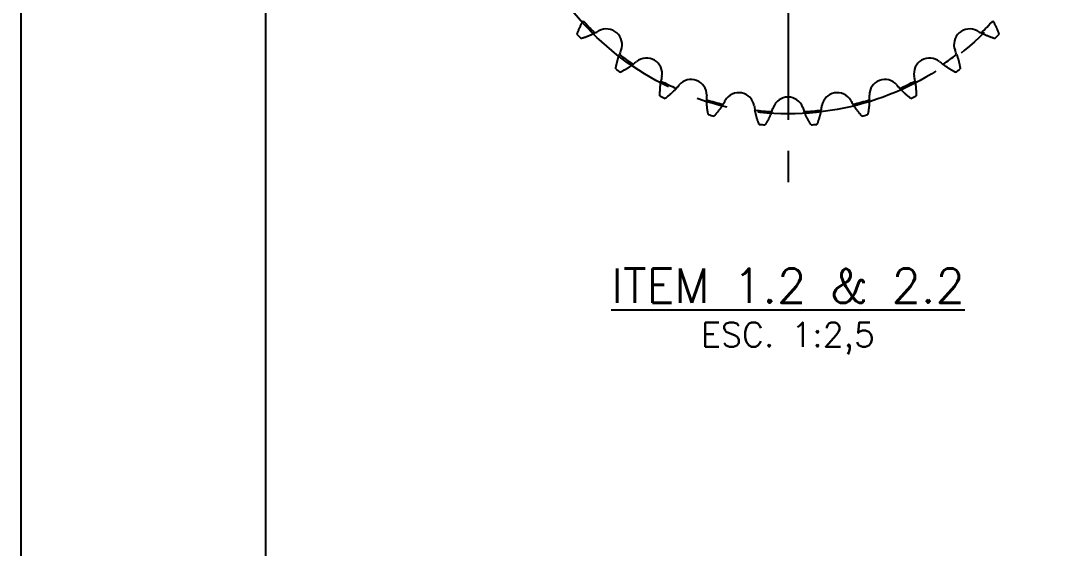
# Model space of a CAD drawing. Header units: metres. Extents: x 0 to 2102, y 0 to 1485.
# Drawn here: x 0 to 267, y 794.8 to 929.7 of the extents above; entities that cross this region are included whole.
import ezdxf
from ezdxf.enums import TextEntityAlignment as Align

# ---------------------------------------------------------------- set-up
doc = ezdxf.new("R2010")
doc.units = ezdxf.units.M
doc.header["$LTSCALE"] = 2.5
doc.linetypes.add('CENTER2', pattern=[28.575, 19.05, -3.175, 3.175, -3.175])
for name, color, linetype in [('FRL6', 6, 'Continuous'), ('FRL7', 7, 'Continuous'), ('FRR120', 5, 'Continuous'), ('FRR140', 5, 'Continuous'), ('FRR175', 1, 'Continuous'), ('FRR80', 3, 'Continuous'), ('GSB', 7, 'Continuous'), ('SC1', 7, 'CENTER2'), ('SL4', 4, 'Continuous')]:
    doc.layers.add(name, color=color, linetype=linetype)
doc.styles.add('R100', font='simplex.shx', dxfattribs={"height": 2.5})
doc.styles.add('R120', font='simplex.shx', dxfattribs={"height": 3})
doc.styles.add('R140', font='simplex.shx', dxfattribs={"height": 3.5})
doc.styles.add('R80', font='simplex.shx', dxfattribs={"height": 2})

# ---------------------------------------------------------------- blocks, each defined once
blk = doc.blocks.new('A1')
at = {"layer": 'FRL6', "linetype": 'Continuous'}
blk.add_line((25, 584), (25, 10), dxfattribs=at)
at = {"layer": 'FRL7', "linetype": 'Continuous'}
blk.add_line((0, 594), (0, 0), dxfattribs=at)
at = {"layer": 'FRR120', "style": 'R120'}
for tag, p in [('FASE_DO_PROJETO', (659, 46.29)), ('ÁREA_E/OU_SUBÁREA', (659, 40.79)), ('TÍTULO_DO_DESENHO', (659, 35.29)), ('SUBTÍTULO_1_DO_DESENHO', (659, 29.79)), ('SUBTÍTULO_2_DO_DESENHO', (659, 24.29))]:
    blk.add_attdef(tag, p, '', height=3, dxfattribs=at)
at = {"layer": 'FRR140', "style": 'R140', "width": 0.91}
for tag, p in [('NÚMERO_DA_CONTRATADA', (687.72, 12.6)), ('NUMERO_VALE', (752.89, 12.6))]:
    blk.add_attdef(tag, p, '', height=3.5, dxfattribs=at)
for tag, p in [('ESCALA', (671, 14.35)), ('REVISÃO', (823.5, 14.68))]:
    blk.add_attdef(tag, text='', height=3.5, dxfattribs=at).set_placement(p, align=Align.MIDDLE)
at = {"layer": 'FRR175', "style": 'R120'}
for tag, p in [('CLASSIFICAÇÃO', (811.83, 67.73)), ('PROJETO', (716.31, 53.59)), ('N_PROJ_SE', (793.5, 53.59)), ('N_CONTRATO', (796.97, 47.3))]:
    blk.add_attdef(tag, text='', height=3, dxfattribs=at).set_placement(p, align=Align.MIDDLE_CENTER)
at = {"layer": 'FRR80', "style": 'R80'}
for tag, p in [('8A_REV', (476, 77.07)), ('EMIS.', (486, 77.07)), ('PROJ.', (585, 77.07)), ('DES.', (597, 77.07)), ('VER.', (609, 77.07)), ('APR.', (621, 77.07)), ('AUT.', (633.01, 77.07)), ('7A_REV', (476, 71.37)), ('EMIS.', (486, 71.37)), ('PROJ.', (585, 71.37)), ('DES.', (597, 71.37)), ('VER.', (609, 71.37)), ('APR.', (621, 71.37)), ('AUT.', (633.01, 71.37)), ('6A_REV', (476, 65.67)), ('EMIS.', (486, 65.67)), ('PROJ.', (585, 65.67)), ('DES.', (597, 65.67)), ('VER.', (609, 65.67)), ('APR.', (621, 65.67)), ('AUT.', (633.01, 65.67)), ('5A_REV', (476, 59.97)), ('EMIS.', (486, 59.97)), ('PROJ.', (585, 59.97)), ('DES.', (597, 59.97)), ('VER.', (609, 59.97)), ('APR.', (621, 59.97)), ('AUT.', (633.01, 59.97)), ('4A_REV', (476, 54.27)), ('EMIS.', (486, 54.27)), ('PROJ.', (585, 54.27)), ('DES.', (597, 54.27)), ('VER.', (609, 54.27)), ('APR.', (621, 54.27)), ('AUT.', (633.01, 54.27)), ('3A_REV', (476, 48.57)), ('EMIS.', (486, 48.57)), ('PROJ.', (585, 48.57)), ('DES.', (597, 48.57)), ('VER.', (609, 48.57)), ('APR.', (621, 48.57)), ('AUT.', (633.01, 48.57)), ('2A_REV', (476, 42.87)), ('EMIS.', (486, 42.87)), ('PROJ.', (585, 42.87)), ('DES.', (597, 42.87)), ('VER.', (609, 42.87)), ('APR.', (621, 42.87)), ('AUT.', (633.01, 42.87)), ('1a_REV', (476, 37.17)), ('EMIS.', (486, 37.17)), ('PROJ.', (585, 37.17)), ('DES.', (597, 37.17)), ('VER.', (609, 37.17)), ('APR.', (621, 37.17)), ('AUT.', (633.01, 37.17))]:
    blk.add_attdef(tag, text='', height=2, dxfattribs=at).set_placement(p, align=Align.MIDDLE)
for p in [(492.61, 76.08), (492.61, 70.38), (492.61, 64.68), (492.61, 58.98), (492.61, 53.28), (492.61, 47.58), (492.61, 41.88), (492.61, 36.18)]:
    blk.add_attdef('DESCRIÇÃO_DA_REVISÃO', p, '', height=2, dxfattribs=at)
at = {"layer": 'FRR80', "style": 'R80', "width": 0.85}
for p in [(648, 77.07), (648, 71.37), (648, 65.67), (648, 59.97), (648, 54.27), (648, 48.57), (648, 42.87), (648, 37.17)]:
    blk.add_attdef('DATA', text='', height=2, dxfattribs=at).set_placement(p, align=Align.MIDDLE)
blk = doc.blocks.new('CORTE')
at = {"layer": 'GSB', "color": 4, "style": 'R140'}
blk.add_attdef('%%UCORTE', text='', height=3.5, dxfattribs=at).set_placement((-0.25, 2.38), align=Align.MIDDLE_CENTER)
at = {"layer": 'GSB', "color": 3, "style": 'R100'}
blk.add_attdef('ESC.', text='', height=2.5, dxfattribs=at).set_placement((-0.25, -2.62), align=Align.MIDDLE_CENTER)

msp = doc.modelspace()

# ---------------------------------------------------------------- linework, layer by layer
at = {"layer": 'SC1'}
msp.add_line((196.128, 1023.392), (196.128, 887.831), dxfattribs=at)
msp.add_circle((196.128, 976.731), 70.84, dxfattribs=at)
at = {"layer": 'SL4'}
for centre, radius, start, end in [((196.128, 976.731), 70.4, 221.95592, 225.47265), ((196.128, 976.731), 70.4, 314.52735, 318.04408), ((137.215, 945.158), 20.92, 297.14636, 300.32363), ((149.703, 923.594), 4, 338.92718, 118.7871), ((242.553, 923.594), 4, 61.2129, 201.07282), ((255.041, 945.158), 20.92, 239.67637, 242.85364), ((196.128, 976.731), 73.9, 223.13279, 224.29578), ((196.128, 976.731), 73.9, 315.70422, 316.86721), ((172.748, 914.113), 20.92, 157.39065, 160.56793), ((196.128, 976.731), 70.4, 232.24163, 235.75837), ((196.128, 976.731), 70.4, 304.24163, 307.75837), ((219.508, 914.113), 20.92, 19.43207, 22.60935), ((143.799, 935.146), 20.92, 307.43207, 310.60935), ((159.937, 916.159), 4, 349.2129, 129.07282), ((232.318, 916.159), 4, 50.92718, 190.7871), ((248.456, 935.146), 20.92, 229.39065, 232.56793), ((196.128, 976.731), 73.9, 233.4185, 234.5815), ((196.128, 976.731), 73.9, 305.4185, 306.5815), ((184.305, 910.945), 20.92, 167.67637, 170.85364), ((196.128, 976.731), 70.4, 242.52735, 246.04408), ((152.066, 926.47), 20.92, 317.71779, 320.89506), ((171.335, 910.67), 4, 359.49861, 139.35853), ((220.921, 910.67), 4, 40.64147, 180.50139), ((240.19, 926.47), 20.92, 219.10494, 222.28221), ((196.128, 976.731), 70.4, 293.95592, 297.47265), ((207.951, 910.945), 20.92, 9.14636, 12.32363), ((196.128, 976.731), 73.9, 243.70422, 244.86721), ((196.241, 909.891), 20.92, 177.96208, 181.13936), ((183.529, 907.304), 4, 9.78433, 149.64425), ((208.727, 907.304), 4, 30.35575, 170.21567), ((196.015, 909.891), 20.92, 358.86064, 2.03792), ((196.128, 976.731), 73.9, 295.13279, 296.29578), ((196.128, 976.731), 70.4, 252.81306, 256.3298), ((161.748, 919.41), 20.92, 328.0035, 331.18078), ((208.174, 910.985), 20.92, 188.24779, 191.42507), ((196.128, 906.171), 4, 20.07004, 159.92996), ((184.082, 910.985), 20.92, 348.57493, 351.75221), ((230.508, 919.41), 20.92, 208.81922, 211.9965), ((196.128, 976.731), 70.4, 283.6702, 287.18694), ((196.128, 976.731), 73.9, 253.98993, 255.15292), ((196.128, 976.731), 70.4, 263.09877, 266.61551), ((172.536, 914.193), 20.92, 338.28921, 341.46649), ((219.72, 914.193), 20.92, 198.53351, 201.71079), ((196.128, 976.731), 70.4, 273.38449, 276.90123), ((196.128, 976.731), 73.9, 284.84708, 286.01007), ((196.128, 976.731), 73.9, 264.27565, 265.43864), ((196.128, 976.731), 73.9, 274.56136, 275.72435)]:
    msp.add_arc(centre, radius, start, end, dxfattribs=at)
for points, knots in [([(142.198, 926.206), (142.234, 926.31), (142.308, 926.516), (142.425, 926.827), (142.549, 927.14), (142.679, 927.454), (142.815, 927.769), (142.958, 928.085), (143.108, 928.401), (143.264, 928.717), (143.427, 929.034), (143.596, 929.35), (143.715, 929.56), (143.774, 929.665)], [0, 0, 0, 0, 0.090956, 0.1818372, 0.2726866, 0.3635486, 0.4544689, 0.5454632, 0.6363896, 0.7272601, 0.8181202, 0.9090171, 1, 1, 1, 1]), ([(248.481, 929.665), (248.536, 929.568), (248.645, 929.376), (248.801, 929.086), (248.951, 928.796), (249.096, 928.506), (249.236, 928.216), (249.37, 927.927), (249.498, 927.637), (249.621, 927.349), (249.738, 927.061), (249.85, 926.775), (249.957, 926.49), (250.024, 926.301), (250.058, 926.206)], [0, 0, 0, 0, 0.0834051, 0.1667343, 0.2500258, 0.3333164, 0.4166414, 0.5000346, 0.5834248, 0.6667431, 0.7500253, 0.8333064, 0.9166203, 1, 1, 1, 1]), ([(146.76, 926.542), (146.661, 926.492), (146.464, 926.392), (146.168, 926.249), (145.871, 926.112), (145.575, 925.98), (145.279, 925.853), (144.984, 925.733), (144.689, 925.617), (144.395, 925.508), (144.103, 925.403), (143.812, 925.304), (143.522, 925.21), (143.33, 925.152), (143.234, 925.122)], [0, 0, 0, 0, 0.0834051, 0.1667343, 0.2500258, 0.3333164, 0.4166414, 0.5000346, 0.5834248, 0.6667431, 0.7500253, 0.8333064, 0.9166203, 1, 1, 1, 1]), ([(249.021, 925.122), (248.917, 925.154), (248.708, 925.218), (248.391, 925.322), (248.074, 925.431), (247.754, 925.547), (247.433, 925.669), (247.111, 925.798), (246.788, 925.933), (246.465, 926.075), (246.142, 926.224), (245.819, 926.379), (245.604, 926.488), (245.496, 926.542)], [0, 0, 0, 0, 0.090956, 0.1818372, 0.2726866, 0.3635486, 0.454469, 0.5454632, 0.6363896, 0.7272601, 0.8181202, 0.9090171, 1, 1, 1, 1]), ([(152.086, 917.389), (152.104, 917.497), (152.139, 917.713), (152.199, 918.04), (152.265, 918.37), (152.336, 918.702), (152.414, 919.036), (152.499, 919.373), (152.59, 919.711), (152.687, 920.05), (152.791, 920.39), (152.901, 920.731), (152.98, 920.959), (153.02, 921.073)], [0, 0, 0, 0, 0.090956, 0.1818372, 0.2726866, 0.3635486, 0.454469, 0.5454632, 0.6363896, 0.7272601, 0.8181202, 0.9090171, 1, 1, 1, 1]), ([(239.236, 921.073), (239.272, 920.969), (239.345, 920.76), (239.447, 920.447), (239.543, 920.135), (239.634, 919.823), (239.72, 919.513), (239.8, 919.204), (239.874, 918.897), (239.944, 918.591), (240.008, 918.287), (240.067, 917.985), (240.121, 917.686), (240.154, 917.488), (240.17, 917.389)], [0, 0, 0, 0, 0.0834051, 0.1667343, 0.2500258, 0.3333164, 0.4166414, 0.5000346, 0.5834248, 0.6667431, 0.7500253, 0.8333064, 0.9166203, 1, 1, 1, 1]), ([(156.515, 918.534), (156.427, 918.467), (156.25, 918.333), (155.984, 918.14), (155.717, 917.951), (155.45, 917.769), (155.181, 917.592), (154.912, 917.42), (154.642, 917.254), (154.373, 917.093), (154.104, 916.939), (153.835, 916.789), (153.567, 916.645), (153.389, 916.553), (153.3, 916.507)], [0, 0, 0, 0, 0.0834051, 0.1667343, 0.2500258, 0.3333164, 0.4166414, 0.5000346, 0.5834248, 0.6667431, 0.7500253, 0.8333064, 0.9166203, 1, 1, 1, 1]), ([(238.956, 916.507), (238.859, 916.557), (238.665, 916.657), (238.372, 916.816), (238.079, 916.98), (237.785, 917.151), (237.491, 917.329), (237.197, 917.513), (236.904, 917.704), (236.611, 917.901), (236.32, 918.105), (236.029, 918.315), (235.837, 918.461), (235.741, 918.534)], [0, 0, 0, 0, 0.090956, 0.1818372, 0.2726866, 0.3635486, 0.4544689, 0.5454632, 0.6363895, 0.7272601, 0.8181202, 0.9090171, 1, 1, 1, 1]), ([(163.39, 910.479), (163.388, 910.588), (163.384, 910.807), (163.385, 911.139), (163.39, 911.475), (163.402, 911.815), (163.419, 912.158), (163.442, 912.504), (163.471, 912.853), (163.506, 913.204), (163.547, 913.557), (163.595, 913.913), (163.632, 914.151), (163.651, 914.27)], [0, 0, 0, 0, 0.090956, 0.1818372, 0.2726866, 0.3635487, 0.454469, 0.5454632, 0.6363896, 0.7272601, 0.8181202, 0.9090171, 1, 1, 1, 1]), ([(228.605, 914.27), (228.622, 914.161), (228.656, 913.942), (228.701, 913.616), (228.74, 913.292), (228.774, 912.97), (228.802, 912.649), (228.826, 912.331), (228.845, 912.015), (228.858, 911.701), (228.867, 911.391), (228.871, 911.084), (228.871, 910.779), (228.868, 910.579), (228.866, 910.479)], [0, 0, 0, 0, 0.0834051, 0.1667343, 0.2500258, 0.3333164, 0.4166414, 0.5000346, 0.5834247, 0.6667431, 0.7500253, 0.8333064, 0.9166203, 1, 1, 1, 1]), ([(167.543, 912.396), (167.468, 912.314), (167.319, 912.151), (167.091, 911.913), (166.862, 911.68), (166.631, 911.453), (166.399, 911.231), (166.164, 911.014), (165.929, 910.802), (165.693, 910.596), (165.455, 910.396), (165.218, 910.201), (164.98, 910.011), (164.821, 909.889), (164.741, 909.828)], [0, 0, 0, 0, 0.0834051, 0.1667343, 0.2500259, 0.3333165, 0.4166415, 0.5000347, 0.5834248, 0.6667431, 0.7500254, 0.8333064, 0.9166203, 1, 1, 1, 1]), ([(227.515, 909.828), (227.428, 909.894), (227.254, 910.028), (226.995, 910.236), (226.736, 910.45), (226.477, 910.67), (226.22, 910.898), (225.963, 911.131), (225.709, 911.371), (225.456, 911.618), (225.206, 911.87), (224.957, 912.129), (224.794, 912.307), (224.713, 912.396)], [0, 0, 0, 0, 0.090956, 0.1818371, 0.2726866, 0.3635486, 0.4544689, 0.5454632, 0.6363895, 0.7272601, 0.8181202, 0.9090171, 1, 1, 1, 1]), ([(175.746, 905.698), (175.724, 905.805), (175.681, 906.019), (175.623, 906.347), (175.568, 906.679), (175.519, 907.015), (175.475, 907.355), (175.435, 907.7), (175.402, 908.048), (175.373, 908.4), (175.351, 908.755), (175.334, 909.113), (175.328, 909.354), (175.325, 909.475)], [0, 0, 0, 0, 0.090956, 0.1818372, 0.2726866, 0.3635486, 0.454469, 0.5454632, 0.6363896, 0.7272601, 0.8181202, 0.9090171, 1, 1, 1, 1]), ([(179.49, 908.326), (179.431, 908.232), (179.313, 908.045), (179.132, 907.77), (178.948, 907.5), (178.761, 907.235), (178.572, 906.975), (178.38, 906.72), (178.186, 906.47), (177.991, 906.225), (177.793, 905.985), (177.594, 905.751), (177.394, 905.521), (177.259, 905.373), (177.192, 905.299)], [0, 0, 0, 0, 0.0834051, 0.1667343, 0.2500259, 0.3333165, 0.4166415, 0.5000347, 0.5834248, 0.6667431, 0.7500254, 0.8333064, 0.9166203, 1, 1, 1, 1]), ([(215.064, 905.299), (214.991, 905.38), (214.844, 905.542), (214.625, 905.793), (214.409, 906.05), (214.194, 906.313), (213.981, 906.582), (213.771, 906.858), (213.563, 907.14), (213.358, 907.427), (213.157, 907.721), (212.959, 908.02), (212.83, 908.224), (212.766, 908.326)], [0, 0, 0, 0, 0.09095595, 0.18183713, 0.27268655, 0.36354856, 0.45446886, 0.54546313, 0.63638948, 0.72726008, 0.81812017, 0.90901704, 1, 1, 1, 1]), ([(216.93, 909.475), (216.928, 909.364), (216.922, 909.143), (216.908, 908.815), (216.888, 908.488), (216.864, 908.165), (216.835, 907.845), (216.801, 907.527), (216.763, 907.213), (216.721, 906.902), (216.674, 906.595), (216.623, 906.292), (216.569, 905.992), (216.53, 905.796), (216.51, 905.698)], [0, 0, 0, 0, 0.0834051, 0.1667343, 0.2500258, 0.3333164, 0.4166414, 0.5000346, 0.5834248, 0.6667431, 0.7500253, 0.8333064, 0.9166203, 1, 1, 1, 1]), ([(188.757, 903.2), (188.717, 903.302), (188.636, 903.505), (188.52, 903.817), (188.407, 904.133), (188.299, 904.455), (188.194, 904.782), (188.094, 905.114), (187.998, 905.451), (187.908, 905.792), (187.823, 906.138), (187.742, 906.487), (187.693, 906.723), (187.669, 906.841)], [0, 0, 0, 0, 0.09095597, 0.18183717, 0.2726866, 0.36354863, 0.45446894, 0.54546321, 0.63638955, 0.72726013, 0.81812021, 0.90901706, 1, 1, 1, 1]), ([(191.972, 906.454), (191.93, 906.351), (191.848, 906.146), (191.718, 905.844), (191.586, 905.545), (191.449, 905.251), (191.31, 904.961), (191.167, 904.676), (191.02, 904.395), (190.871, 904.119), (190.72, 903.848), (190.566, 903.582), (190.41, 903.321), (190.304, 903.15), (190.251, 903.065)], [0, 0, 0, 0, 0.0834051, 0.1667343, 0.2500258, 0.3333165, 0.4166414, 0.5000347, 0.5834248, 0.6667431, 0.7500253, 0.8333064, 0.9166203, 1, 1, 1, 1]), ([(202.005, 903.065), (201.947, 903.158), (201.832, 903.344), (201.662, 903.63), (201.494, 903.921), (201.33, 904.219), (201.168, 904.522), (201.011, 904.831), (200.857, 905.145), (200.707, 905.464), (200.561, 905.789), (200.42, 906.119), (200.329, 906.342), (200.284, 906.454)], [0, 0, 0, 0, 0.090956, 0.1818372, 0.2726866, 0.3635486, 0.4544689, 0.5454632, 0.6363895, 0.7272601, 0.8181202, 0.9090171, 1, 1, 1, 1]), ([(204.587, 906.841), (204.565, 906.733), (204.52, 906.516), (204.447, 906.196), (204.369, 905.878), (204.288, 905.564), (204.202, 905.254), (204.112, 904.948), (204.019, 904.646), (203.921, 904.347), (203.821, 904.054), (203.717, 903.765), (203.61, 903.479), (203.536, 903.293), (203.499, 903.2)], [0, 0, 0, 0, 0.0834051, 0.1667343, 0.2500258, 0.3333164, 0.4166414, 0.5000346, 0.5834248, 0.6667431, 0.7500253, 0.8333064, 0.9166203, 1, 1, 1, 1])]:
    msp.add_open_spline(points, degree=3, knots=knots, dxfattribs=at)

# ---------------------------------------------------------------- block references
at = {"xscale": 2.5, "yscale": 2.5, "zscale": 2.5}
msp.add_blockref('A1', (0, 0), dxfattribs=at)
at = {"layer": 'GSB', "xscale": 2.5, "yscale": 2.5, "zscale": 2.5}
msp.add_blockref('CORTE', (196.761, 855.978), dxfattribs=at).add_auto_attribs({'%%UCORTE': '%%uITEM 1.2 & 2.2', 'ESC.': 'ESC. 1:2,5'})

doc.saveas('drawing.dxf')
